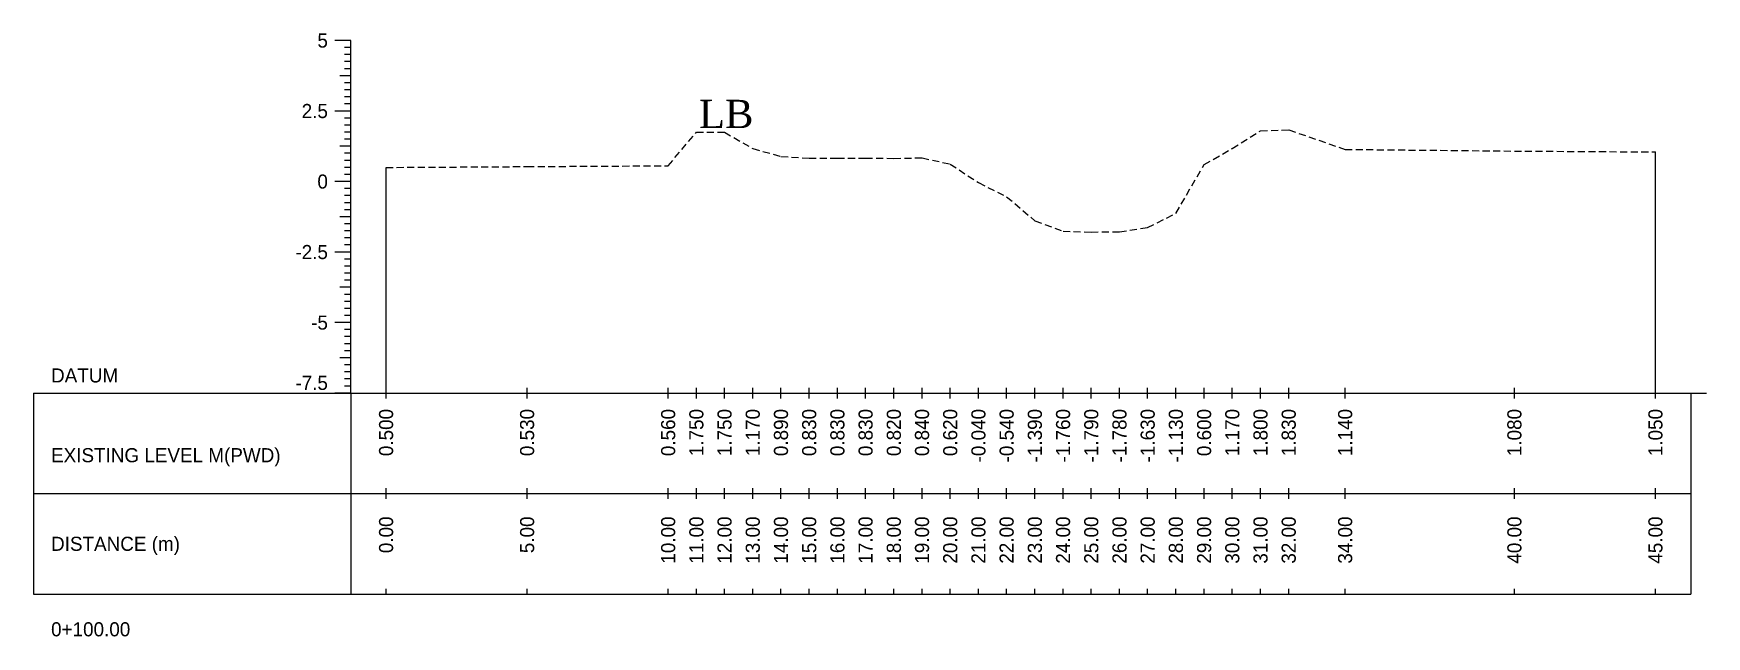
# Model space of a CAD drawing. Header units: inches. Extents: x 2527 to 3799, y -2520 to -1051.
# Drawn here: x 2834.5 to 2893.8, y -1242.1 to -1220.7 of the extents above; entities that cross this region are included whole.
import ezdxf
from ezdxf.enums import TextEntityAlignment as Align

# ---------------------------------------------------------------- set-up
doc = ezdxf.new("R2010")
doc.units = ezdxf.units.IN
doc.header["$MEASUREMENT"] = 0
doc.linetypes.add('HIDDEN', pattern=[0.375, 0.25, -0.125])
doc.layers.add('CS_Drawing', color=7, linetype='Continuous')
doc.layers.add('GL', color=3, linetype='HIDDEN')
doc.styles.add('romans', font='romans.shx')

msp = doc.modelspace()

# ---------------------------------------------------------------- linework, layer by layer
at = {"layer": 'CS_Drawing'}
for p, q in [((2845.741, -1220.985), (2845.179, -1220.985)), ((2845.741, -1220.985), (2845.347, -1220.985)), ((2845.741, -1220.985), (2845.516, -1220.985)), ((2845.741, -1221.235), (2845.516, -1221.235)), ((2845.741, -1233.485), (2845.741, -1220.985)), ((2845.741, -1221.485), (2845.516, -1221.485)), ((2845.741, -1221.735), (2845.516, -1221.735)), ((2845.741, -1222.235), (2845.347, -1222.235)), ((2845.741, -1221.985), (2845.516, -1221.985)), ((2845.741, -1222.235), (2845.516, -1222.235)), ((2845.741, -1222.485), (2845.516, -1222.485)), ((2845.741, -1222.735), (2845.516, -1222.735)), ((2845.741, -1222.985), (2845.516, -1222.985)), ((2845.741, -1223.485), (2845.179, -1223.485)), ((2845.741, -1223.485), (2845.347, -1223.485)), ((2845.741, -1223.235), (2845.516, -1223.235)), ((2845.741, -1223.485), (2845.516, -1223.485)), ((2845.741, -1223.735), (2845.516, -1223.735)), ((2845.741, -1223.985), (2845.516, -1223.985)), ((2845.741, -1224.735), (2845.347, -1224.735)), ((2845.741, -1224.235), (2845.516, -1224.235)), ((2845.741, -1224.485), (2845.516, -1224.485)), ((2845.741, -1224.735), (2845.516, -1224.735)), ((2845.741, -1224.985), (2845.516, -1224.985)), ((2845.741, -1225.235), (2845.516, -1225.235)), ((2891.991, -1233.485), (2891.991, -1224.935)), ((2845.741, -1225.985), (2845.179, -1225.985)), ((2845.741, -1225.985), (2845.347, -1225.985)), ((2845.741, -1225.485), (2845.516, -1225.485)), ((2845.741, -1225.735), (2845.516, -1225.735)), ((2845.741, -1225.985), (2845.516, -1225.985)), ((2846.991, -1233.485), (2846.991, -1225.485)), ((2845.741, -1226.235), (2845.516, -1226.235)), ((2845.741, -1226.485), (2845.516, -1226.485)), ((2845.741, -1226.735), (2845.516, -1226.735)), ((2845.741, -1226.985), (2845.516, -1226.985)), ((2845.741, -1227.235), (2845.347, -1227.235)), ((2845.741, -1227.235), (2845.516, -1227.235)), ((2845.741, -1227.485), (2845.516, -1227.485)), ((2845.741, -1227.735), (2845.516, -1227.735)), ((2845.741, -1227.985), (2845.516, -1227.985)), ((2845.741, -1228.235), (2845.516, -1228.235)), ((2845.741, -1228.485), (2845.179, -1228.485)), ((2845.741, -1228.485), (2845.347, -1228.485)), ((2845.741, -1228.485), (2845.516, -1228.485)), ((2845.741, -1228.735), (2845.516, -1228.735)), ((2845.741, -1228.985), (2845.516, -1228.985)), ((2845.741, -1229.235), (2845.516, -1229.235)), ((2845.741, -1229.485), (2845.516, -1229.485)), ((2845.741, -1229.735), (2845.347, -1229.735)), ((2845.741, -1229.735), (2845.516, -1229.735)), ((2845.741, -1229.985), (2845.516, -1229.985)), ((2845.741, -1230.235), (2845.516, -1230.235)), ((2845.741, -1230.485), (2845.516, -1230.485)), ((2845.741, -1230.985), (2845.179, -1230.985)), ((2845.741, -1230.985), (2845.347, -1230.985)), ((2845.741, -1230.735), (2845.516, -1230.735)), ((2845.741, -1230.985), (2845.516, -1230.985)), ((2845.741, -1231.235), (2845.516, -1231.235)), ((2845.741, -1231.485), (2845.516, -1231.485)), ((2845.741, -1231.735), (2845.516, -1231.735)), ((2845.741, -1232.235), (2845.347, -1232.235)), ((2845.741, -1231.985), (2845.516, -1231.985)), ((2845.741, -1232.235), (2845.516, -1232.235)), ((2845.741, -1232.485), (2845.516, -1232.485)), ((2845.741, -1232.735), (2845.516, -1232.735)), ((2845.741, -1232.985), (2845.516, -1232.985)), ((2834.491, -1233.485), (2845.741, -1233.485)), ((2834.491, -1233.485), (2834.491, -1240.61)), ((2845.741, -1233.485), (2845.179, -1233.485)), ((2845.741, -1233.485), (2845.347, -1233.485)), ((2845.741, -1233.235), (2845.516, -1233.235)), ((2845.741, -1233.485), (2845.516, -1233.485)), ((2845.741, -1233.485), (2893.241, -1233.485)), ((2845.741, -1233.485), (2845.741, -1240.61)), ((2846.991, -1233.673), (2846.991, -1233.298)), ((2851.991, -1233.673), (2851.991, -1233.298)), ((2856.991, -1233.673), (2856.991, -1233.298)), ((2857.991, -1233.673), (2857.991, -1233.298)), ((2858.991, -1233.673), (2858.991, -1233.298)), ((2859.991, -1233.673), (2859.991, -1233.298)), ((2860.991, -1233.673), (2860.991, -1233.298)), ((2861.991, -1233.673), (2861.991, -1233.298)), ((2862.991, -1233.673), (2862.991, -1233.298)), ((2863.991, -1233.673), (2863.991, -1233.298)), ((2864.991, -1233.673), (2864.991, -1233.298)), ((2865.991, -1233.673), (2865.991, -1233.298)), ((2866.991, -1233.673), (2866.991, -1233.298)), ((2867.991, -1233.673), (2867.991, -1233.298)), ((2868.991, -1233.673), (2868.991, -1233.298)), ((2869.991, -1233.673), (2869.991, -1233.298)), ((2870.991, -1233.673), (2870.991, -1233.298)), ((2871.991, -1233.673), (2871.991, -1233.298)), ((2872.991, -1233.673), (2872.991, -1233.298)), ((2873.991, -1233.673), (2873.991, -1233.298)), ((2874.991, -1233.673), (2874.991, -1233.298)), ((2875.991, -1233.673), (2875.991, -1233.298)), ((2876.991, -1233.673), (2876.991, -1233.298)), ((2877.991, -1233.673), (2877.991, -1233.298)), ((2878.991, -1233.673), (2878.991, -1233.298)), ((2880.991, -1233.673), (2880.991, -1233.298)), ((2886.991, -1233.673), (2886.991, -1233.298)), ((2891.991, -1233.673), (2891.991, -1233.298)), ((2893.241, -1233.485), (2893.804, -1233.485)), ((2893.241, -1233.485), (2893.635, -1233.485)), ((2893.241, -1233.485), (2893.466, -1233.485)), ((2893.241, -1233.485), (2893.241, -1240.61)), ((2834.491, -1237.048), (2845.741, -1237.048)), ((2845.741, -1237.048), (2893.241, -1237.048)), ((2845.741, -1237.048), (2893.241, -1237.048)), ((2846.991, -1237.235), (2846.991, -1236.86)), ((2851.991, -1237.235), (2851.991, -1236.86)), ((2856.991, -1237.235), (2856.991, -1236.86)), ((2857.991, -1237.235), (2857.991, -1236.86)), ((2858.991, -1237.235), (2858.991, -1236.86)), ((2859.991, -1237.235), (2859.991, -1236.86)), ((2860.991, -1237.235), (2860.991, -1236.86)), ((2861.991, -1237.235), (2861.991, -1236.86)), ((2862.991, -1237.235), (2862.991, -1236.86)), ((2863.991, -1237.235), (2863.991, -1236.86)), ((2864.991, -1237.235), (2864.991, -1236.86)), ((2865.991, -1237.235), (2865.991, -1236.86)), ((2866.991, -1237.235), (2866.991, -1236.86)), ((2867.991, -1237.235), (2867.991, -1236.86)), ((2868.991, -1237.235), (2868.991, -1236.86)), ((2869.991, -1237.235), (2869.991, -1236.86)), ((2870.991, -1237.235), (2870.991, -1236.86)), ((2871.991, -1237.235), (2871.991, -1236.86)), ((2872.991, -1237.235), (2872.991, -1236.86)), ((2873.991, -1237.235), (2873.991, -1236.86)), ((2874.991, -1237.235), (2874.991, -1236.86)), ((2875.991, -1237.235), (2875.991, -1236.86)), ((2876.991, -1237.235), (2876.991, -1236.86)), ((2877.991, -1237.235), (2877.991, -1236.86)), ((2878.991, -1237.235), (2878.991, -1236.86)), ((2880.991, -1237.235), (2880.991, -1236.86)), ((2886.991, -1237.235), (2886.991, -1236.86)), ((2891.991, -1237.235), (2891.991, -1236.86)), ((2834.491, -1240.61), (2845.741, -1240.61)), ((2845.741, -1240.61), (2893.241, -1240.61)), ((2846.991, -1240.61), (2846.991, -1240.423)), ((2851.991, -1240.61), (2851.991, -1240.423)), ((2856.991, -1240.61), (2856.991, -1240.423)), ((2857.991, -1240.61), (2857.991, -1240.423)), ((2858.991, -1240.61), (2858.991, -1240.423)), ((2859.991, -1240.61), (2859.991, -1240.423)), ((2860.991, -1240.61), (2860.991, -1240.423)), ((2861.991, -1240.61), (2861.991, -1240.423)), ((2862.991, -1240.61), (2862.991, -1240.423)), ((2863.991, -1240.61), (2863.991, -1240.423)), ((2864.991, -1240.61), (2864.991, -1240.423)), ((2865.991, -1240.61), (2865.991, -1240.423)), ((2866.991, -1240.61), (2866.991, -1240.423)), ((2867.991, -1240.61), (2867.991, -1240.423)), ((2868.991, -1240.61), (2868.991, -1240.423)), ((2869.991, -1240.61), (2869.991, -1240.423)), ((2870.991, -1240.61), (2870.991, -1240.423)), ((2871.991, -1240.61), (2871.991, -1240.423)), ((2872.991, -1240.61), (2872.991, -1240.423)), ((2873.991, -1240.61), (2873.991, -1240.423)), ((2874.991, -1240.61), (2874.991, -1240.423)), ((2875.991, -1240.61), (2875.991, -1240.423)), ((2876.991, -1240.61), (2876.991, -1240.423)), ((2877.991, -1240.61), (2877.991, -1240.423)), ((2878.991, -1240.61), (2878.991, -1240.423)), ((2880.991, -1240.61), (2880.991, -1240.423)), ((2886.991, -1240.61), (2886.991, -1240.423)), ((2891.991, -1240.61), (2891.991, -1240.423))]:
    msp.add_line(p, q, dxfattribs=at)
at = {"layer": 'GL'}
msp.add_lwpolyline([(2846.991, -1225.485), (2851.991, -1225.455), (2856.991, -1225.425), (2857.991, -1224.235), (2858.991, -1224.235), (2859.991, -1224.815), (2860.991, -1225.095), (2861.991, -1225.155), (2862.991, -1225.155), (2863.991, -1225.155), (2864.991, -1225.165), (2865.991, -1225.145), (2866.991, -1225.365), (2867.991, -1226.025), (2868.991, -1226.525), (2869.991, -1227.375), (2870.991, -1227.745), (2871.991, -1227.775), (2872.991, -1227.765), (2873.991, -1227.615), (2874.991, -1227.115), (2875.991, -1225.385), (2876.991, -1224.815), (2877.991, -1224.185), (2878.991, -1224.155), (2880.991, -1224.845), (2886.991, -1224.905), (2891.991, -1224.935)], dxfattribs=at)

# ---------------------------------------------------------------- texts
at = {"insert": (2858.084, -1223.088), "char_height": 1, "width": 87.77218, "attachment_point": 1, "style": 'romans'}
msp.add_mtext('{\\fTimes New Roman|b0|i0|c0|p18;LB}', dxfattribs=at)
at = {"layer": 'CS_Drawing'}
for s, p in [('5', (2844.929, -1220.985)), ('2.5', (2844.929, -1223.485)), ('0', (2844.929, -1225.985)), ('-2.5', (2844.929, -1228.485)), ('-5', (2844.929, -1230.985))]:
    msp.add_text(s, height=0.5, dxfattribs=at).set_placement(p, align=Align.MIDDLE_RIGHT)
for s, p in [('DATUM', (2835.116, -1232.86)), ('EXISTING LEVEL M(PWD)', (2835.116, -1235.688)), ('DISTANCE (m)', (2835.116, -1238.829)), ('0+100.00', (2835.116, -1241.86))]:
    msp.add_text(s, height=0.5, dxfattribs=at).set_placement(p, align=Align.MIDDLE_LEFT)
msp.add_text('-7.5', height=0.5, dxfattribs=at).set_placement((2844.929, -1233.373), align=Align.RIGHT)
for s, p in [('0.500', (2846.991, -1234.048)), ('0.530', (2851.991, -1234.048)), ('0.560', (2856.991, -1234.048)), ('1.750', (2857.991, -1234.048)), ('1.750', (2858.991, -1234.048)), ('1.170', (2859.991, -1234.048)), ('0.890', (2860.991, -1234.048)), ('0.830', (2861.991, -1234.048)), ('0.830', (2862.991, -1234.048)), ('0.830', (2863.991, -1234.048)), ('0.820', (2864.991, -1234.048)), ('0.840', (2865.991, -1234.048)), ('0.620', (2866.991, -1234.048)), ('-0.040', (2867.991, -1234.048)), ('-0.540', (2868.991, -1234.048)), ('-1.390', (2869.991, -1234.048)), ('-1.760', (2870.991, -1234.048)), ('-1.790', (2871.991, -1234.048)), ('-1.780', (2872.991, -1234.048)), ('-1.630', (2873.991, -1234.048)), ('-1.130', (2874.991, -1234.048)), ('0.600', (2875.991, -1234.048)), ('1.170', (2876.991, -1234.048)), ('1.800', (2877.991, -1234.048)), ('1.830', (2878.991, -1234.048)), ('1.140', (2880.991, -1234.048)), ('1.080', (2886.991, -1234.048)), ('1.050', (2891.991, -1234.048)), ('0.00', (2846.991, -1237.86)), ('5.00', (2851.991, -1237.86)), ('10.00', (2856.991, -1237.86)), ('11.00', (2857.991, -1237.86)), ('12.00', (2858.991, -1237.86)), ('13.00', (2859.991, -1237.86)), ('14.00', (2860.991, -1237.86)), ('15.00', (2861.991, -1237.86)), ('16.00', (2862.991, -1237.86)), ('17.00', (2863.991, -1237.86)), ('18.00', (2864.991, -1237.86)), ('19.00', (2865.991, -1237.86)), ('20.00', (2866.991, -1237.86)), ('21.00', (2867.991, -1237.86)), ('22.00', (2868.991, -1237.86)), ('23.00', (2869.991, -1237.86)), ('24.00', (2870.991, -1237.86)), ('25.00', (2871.991, -1237.86)), ('26.00', (2872.991, -1237.86)), ('27.00', (2873.991, -1237.86)), ('28.00', (2874.991, -1237.86)), ('29.00', (2875.991, -1237.86)), ('30.00', (2876.991, -1237.86)), ('31.00', (2877.991, -1237.86)), ('32.00', (2878.991, -1237.86)), ('34.00', (2880.991, -1237.86)), ('40.00', (2886.991, -1237.86)), ('45.00', (2891.991, -1237.86))]:
    msp.add_text(s, height=0.5, rotation=90, dxfattribs=at).set_placement(p, align=Align.MIDDLE_RIGHT)

doc.saveas('drawing.dxf')
